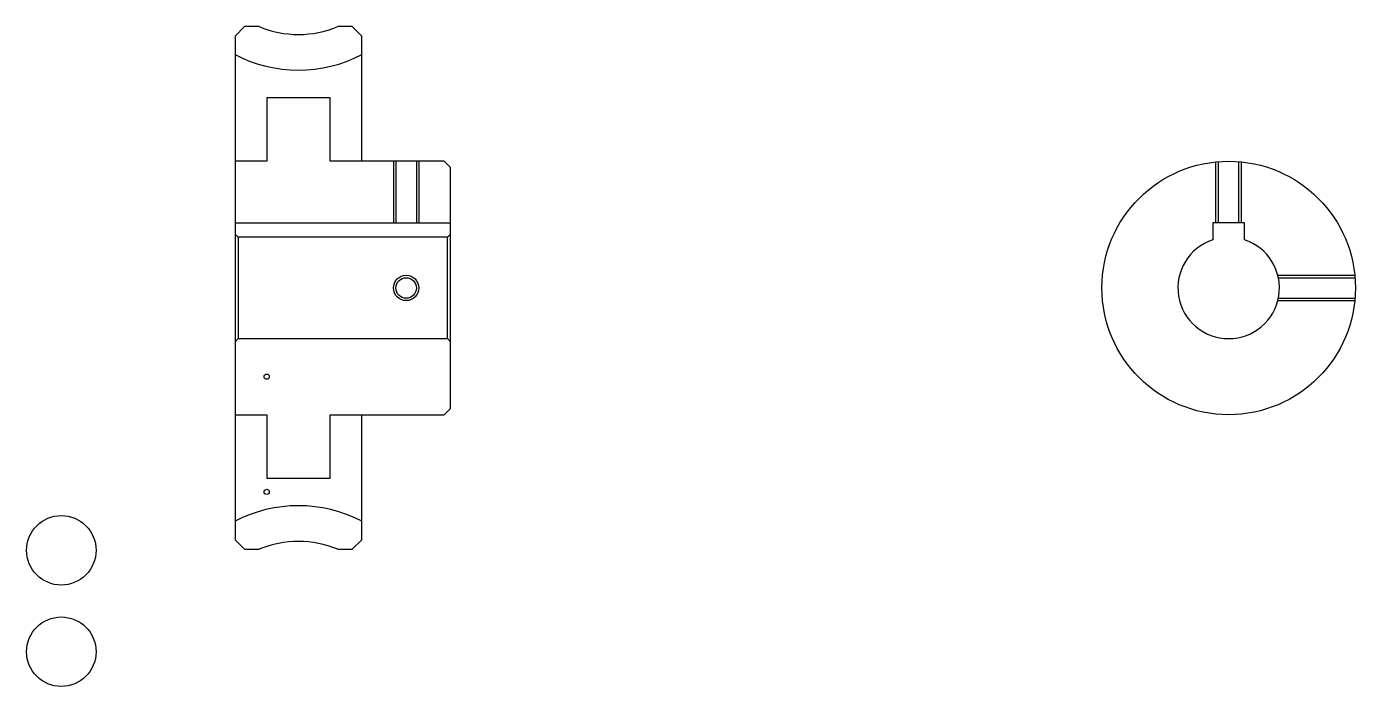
# Model space of a CAD drawing. Header units: metres. Extents: x 71 to 281, y 53 to 158.
import ezdxf

# ---------------------------------------------------------------- set-up
doc = ezdxf.new("R2010")
doc.units = ezdxf.units.M

msp = doc.modelspace()

# ---------------------------------------------------------------- linework, layer by layer
at = {"color": 4}
for p, q in [((104.148155, 126.63797), (138.148163, 126.63797)), ((138.148163, 124.837967), (137.648163, 124.337967)), ((104.148155, 107.837967), (104.648155, 108.337967)), ((138.148163, 107.837967), (137.648163, 108.337967))]:
    msp.add_line(p, q, dxfattribs=at)
for points in [[(107.948357, 157.587967), (105.648155, 157.587967), (104.148155, 156.087967), (104.148155, 107.837967)], [(124.148155, 136.337967), (124.148155, 156.087967), (122.648155, 157.587967), (120.347954, 157.587967)], [(124.148155, 136.337967), (119.148155, 136.337967), (119.148155, 146.337967), (109.148155, 146.337967), (109.148155, 136.337967), (104.148155, 136.337967)], [(124.148155, 96.337967), (137.148163, 96.337967), (138.148163, 97.337967), (138.148163, 135.337967), (137.148163, 136.337967), (124.148155, 136.337967)], [(129.148163, 136.337967), (129.148163, 126.63797)], [(129.528152, 136.337967), (129.528152, 126.63797)], [(132.768158, 136.337967), (132.768158, 126.63797)], [(133.148163, 136.337967), (133.148163, 126.63797)], [(258.925934, 126.63797), (258.925934, 136.237717)], [(259.305939, 126.63797), (259.305939, 136.272247)], [(262.545929, 126.63797), (262.545929, 136.272247)], [(262.925934, 126.63797), (262.925934, 136.237717)], [(263.425934, 123.937309), (263.425934, 126.63797), (258.425934, 126.63797), (258.425934, 123.937309)], [(104.148155, 124.837967), (104.648155, 124.337967), (104.648155, 108.337967), (137.648163, 108.337967), (137.648163, 124.337967), (104.648155, 124.337967)], [(268.671906, 118.337967), (280.825684, 118.337967)], [(268.760193, 117.95797), (280.860199, 117.95797)], [(268.671906, 114.337967), (280.825684, 114.337967)], [(268.760193, 114.717964), (280.860199, 114.717964)], [(104.148155, 107.837967), (104.148155, 76.587967), (105.648155, 75.087967), (107.948357, 75.087967)], [(104.148155, 96.337967), (109.148155, 96.337967), (109.148155, 86.337967), (119.148155, 86.337967), (119.148155, 96.337967), (124.148155, 96.337967)], [(120.347954, 75.087967), (122.648155, 75.087967), (124.148155, 76.587967), (124.148155, 96.337967)]]:
    msp.add_lwpolyline(points, dxfattribs=at)
for centre, radius in [((260.925934, 116.337967), 20), ((131.148163, 116.337967), 1.62)]:
    msp.add_circle(centre, radius, dxfattribs=at)
at = {"color": 7}
msp.add_circle((131.148163, 116.337967), 2, dxfattribs=at)
at = {"color": 5}
for centre, radius in [((109.148155, 102.337967), 0.411111), ((109.148155, 84.150467), 0.411111), ((76.740746, 74.930557), 5.481481), ((76.740746, 58.930561), 5.481481)]:
    msp.add_circle(centre, radius, dxfattribs=at)
at = {"color": 4}
for centre, radius, start, end in [((114.148155, 172.337967), 16, 247.20175188, 292.79824812), ((114.148155, 172.337967), 21.625, 242.45612488, 297.54387512), ((260.925934, 116.337967), 8, 108.20995733, 71.79004267), ((114.148155, 60.337967), 21.625, 62.45612488, 117.54387512), ((114.148155, 60.337967), 16, 67.20175188, 112.79824812)]:
    msp.add_arc(centre, radius, start, end, dxfattribs=at)

doc.saveas('drawing.dxf')
